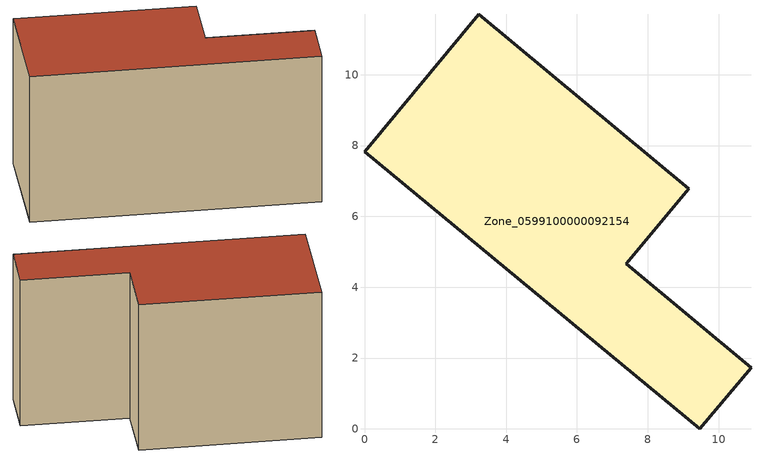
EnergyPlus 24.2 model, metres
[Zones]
Zone_0599100000092154
 floor ground (C_G): 3.23,11.71 9.16,6.78 7.39,4.66 10.91,1.72 9.47,0 0,7.83 z0
 wall outside (C_F): 9.16,6.78 3.23,11.71 0,7.83 9.47,0 10.91,1.72 7.39,4.66 9.16,6.78 z0:6.92
 roof outside (C_R): 9.47,0 10.91,1.72 7.39,4.66 9.16,6.78 3.23,11.71 0,7.83 z6.92
[BUILDING]
Pand.0599100000092154: North Axis=0; Terrain=City; Loads Convergence Tolerance Value=0.04; Temperature Convergence Tolerance Value=0.4; Solar Distribution=FullExterior; Maximum Number of Warmup Days=25; Minimum Number of Warmup Days=1
[Site:Location]
Rotterdam.The.Hague.AP_ZH_NLD Design_Conditions: Latitude=51.96; Longitude=4.45; Time Zone=1; Elevation=-4.5
[SITE:GROUNDTEMPERATURE:BUILDINGSURFACE]
18, 18, 18, 18, 18, 18, 18, 18, 18, 18, 18, 18
[MATERIAL] Thermal Absorptance=0.9; Solar Absorptance=0.7; Visible Absorptance=0.7
Name | Roughness | Thickness | Conductivity | Density | Specific Heat
G.TI.1946 | MediumSmooth | 0.15 | 1 | 540 | 1210
F.TI.1946 | Rough | 0.3 | 0.857143 | 1920 | 840
R.TI.1946 | MediumRough | 0.2 | 0.1 | 1500 | 1000
[CONSTRUCTION]
C_G: G.TI.1946
C_F: F.TI.1946
C_R: R.TI.1946
[ZONE]
Zone_0599100000092154: Type=1; Multiplier=1; Ceiling Height=Autocalculate; Volume=Autocalculate; Floor Area=autocalculate; Part of Total Floor Area=Yes
[ZONEINFILTRATION:DESIGNFLOWRATE]
Infil_Zone_0599100000092154: Zone or ZoneList or Space or SpaceList=Zone_0599100000092154; Schedule=AlwaysOn; Design Flow Rate Calculation Method=Flow/Area; Flow Rate per Floor Area=0.003; Constant Term Coefficient=1; Temperature Term Coefficient=0; Velocity Term Coefficient=0; Velocity Squared Term Coefficient=0
[HVACTEMPLATE:ZONE:IDEALLOADSAIRSYSTEM]
Zone_0599100000092154: Maximum Heating Supply Air Temperature=50; Minimum Cooling Supply Air Temperature=13; Maximum Heating Supply Air Humidity Ratio=0.0156; Minimum Cooling Supply Air Humidity Ratio=0.0077; Heating Limit=NoLimit; Cooling Limit=NoLimit; Dehumidification Control Type=ConstantSensibleHeatRatio; Cooling Sensible Heat Ratio=0.7; Dehumidification Setpoint=60; Humidification Control Type=None; Humidification Setpoint=30; Outdoor Air Method=None; Outdoor Air Flow Rate per Person=0.00944; Outdoor Air Flow Rate per Zone Floor Area=0; Outdoor Air Flow Rate per Zone=0; Demand Controlled Ventilation Type=None; Outdoor Air Economizer Type=NoEconomizer; Heat Recovery Type=None; Sensible Heat Recovery Effectiveness=0.7; Latent Heat Recovery Effectiveness=0.65
[ZONECONTROL:THERMOSTAT]
ThermostatControl_Zone_0599100000092154: Zone or ZoneList=Zone_0599100000092154; Control Type Schedule=DualSetpointControlType; Control 1=Thermostat_Zone_0599100000092154; Temperature Difference Between Cutout And Setpoint=0
[THERMOSTATSETPOINT:DUALSETPOINT]
Thermostat_Zone_0599100000092154: Heating Setpoint Temperature Schedule=HeatingSetpoint_Zone_0599100000092154; Cooling Setpoint Temperature Schedule=CoolingSetpoint_Zone_0599100000092154
[SCHEDULE:COMPACT]
HeatingSetpoint_Zone_0599100000092154: Through: 12/31, For: AllDays, Until: 24:00, 21
CoolingSetpoint_Zone_0599100000092154: Through: 12/31, For: AllDays, Until: 24:00, 24
DualSetpointControlType: Through: 12/31, For: AllDays, Until: 24:00, 4
AlwaysOn: Through: 12/31, For: AllDays, Until: 24:00, 1
